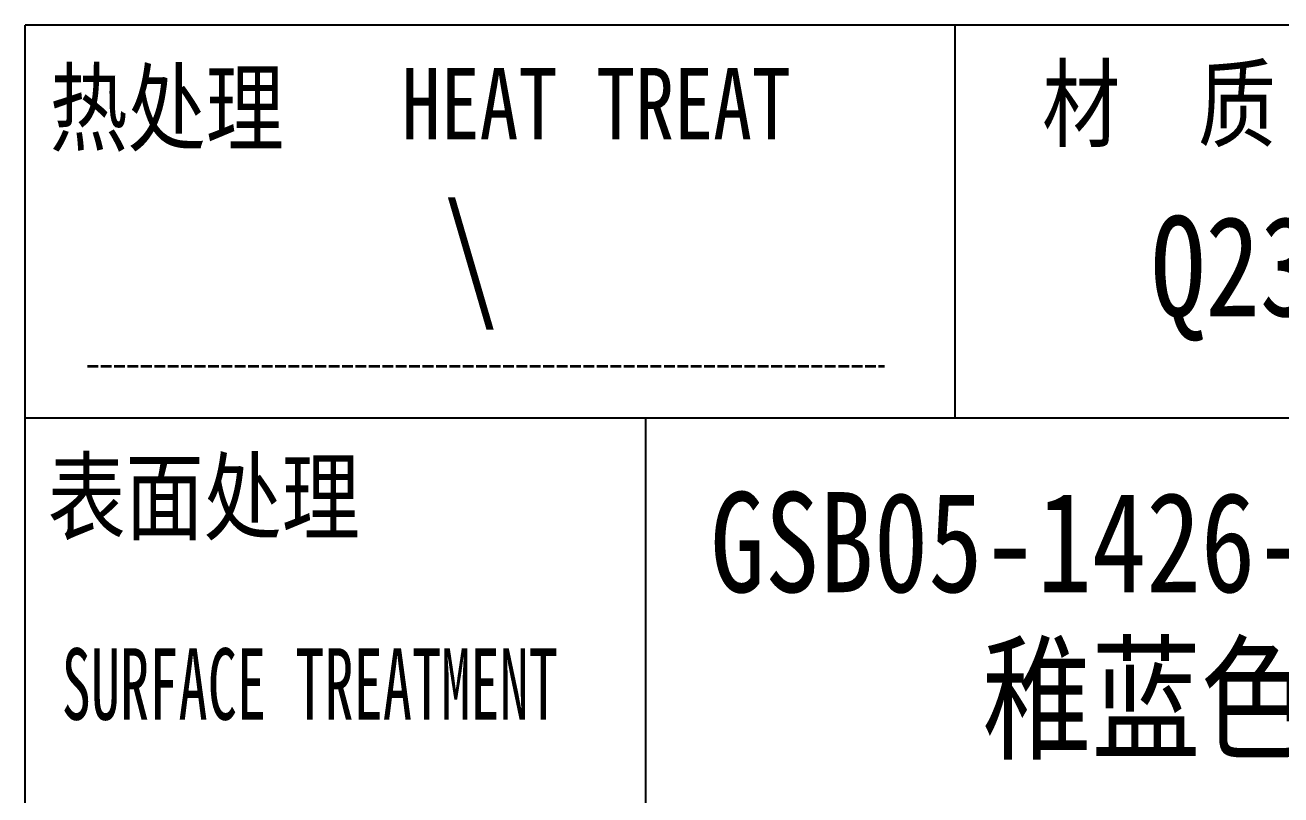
# Model space of a CAD drawing. Header units: millimetres. Extents: x 1333 to 190452, y -42879 to -5704.
# Drawn here: x 187913 to 188088.5, y -17636.5 to -17528.8 of the extents above; entities that cross this region are included whole.
import ezdxf
from ezdxf.enums import TextEntityAlignment as Align

# ---------------------------------------------------------------- set-up
doc = ezdxf.new("R2010")
doc.units = ezdxf.units.MM
doc.header["$LTSCALE"] = 0.5
doc.linetypes.add('AM_ISO02W050x2', pattern=[3.75, 3, -0.75])
for name, color, linetype in [('图\\M+19E79\\M+195B6\\M+18E9A', 7, 'Continuous'), ('材质', 7, 'Continuous'), ('表面处理', 7, 'Continuous')]:
    doc.layers.add(name, color=color, linetype=linetype)
for name, color, linetype, lineweight in [('图框', 7, 'Continuous', 18), ('热处理', 7, 'Continuous', 20), ('粗虚线', 6, 'AM_ISO02W050x2', 35)]:
    doc.layers.add(name, color=color, linetype=linetype, lineweight=lineweight)
doc.styles.add('国标', font='simfang.ttf', dxfattribs={"width": 0.8})

# ---------------------------------------------------------------- blocks, each defined once
blk = doc.blocks.new('GZDEH零件A3图框V01版')
at = {"layer": '图\\M+19E79\\M+195B6\\M+18E9A', "color": 7}
blk.add_line((3272.49, -1788.461), (3092.49, -1788.461), dxfattribs=at)
at = {"layer": '图\\M+19E79\\M+195B6\\M+18E9A', "color": 9}
for p, q in [((3272.49, -1788.461), (3092.49, -1788.461)), ((3124.99, -1788.461), (3124.99, -1802.211)), ((3181.99, -1802.211), (3092.49, -1802.211)), ((3114.17, -1802.211), (3114.17, -1815.961))]:
    blk.add_line(p, q, dxfattribs=at)
at = {"layer": '图\\M+19E79\\M+195B6\\M+18E9A', "color": 9, "linetype": 'Continuous'}
blk.add_line((3092.49, -1832.961), (3092.49, -1788.461), dxfattribs=at)
at = {"layer": '图\\M+19E79\\M+195B6\\M+18E9A', "color": 9, "style": '国标'}
for s, width, p in [('热处理', 0.8, (3093.349, -1792.606)), ('材  质', 0.8, (3128.037, -1792.46)), ('表面处理', 0.8, (3093.275, -1806.208)), ('SURFACE TREATMENT', 0.6, (3093.768, -1812.752))]:
    blk.add_text(s, height=2.5, dxfattribs=dict(at, width=width)).set_placement(p)
at = {"layer": '图\\M+19E79\\M+195B6\\M+18E9A', "color": 9, "style": '国标', "width": 0.8}
blk.add_text('HEAT TREAT', height=2.5, dxfattribs=at).set_placement((3112.454, -1792.456), align=Align.CENTER)
blk = doc.blocks.new('DEH A3')
at = {"layer": '图框'}
blk.add_blockref('GZDEH零件A3图框V01版', (-2857.49, 1846.461), dxfattribs=at)

msp = doc.modelspace()

# ---------------------------------------------------------------- linework, layer by layer
at = {"layer": '粗虚线'}
msp.add_line((187921.659, -17576.563), (188033.103, -17576.563), dxfattribs=at)

# ---------------------------------------------------------------- block references
at = {"layer": '图框', "xscale": 4, "yscale": 4, "zscale": 4}
msp.add_blockref('DEH A3', (186972.96, -17760.849), dxfattribs=at)

# ---------------------------------------------------------------- texts
at = {"layer": '材质', "color": 3, "style": '国标', "width": 0.8}
msp.add_text('Q235', height=14, dxfattribs=at).set_placement((188085.592, -17569.569), align=Align.CENTER)
at = {"layer": '热处理', "color": 3, "style": '国标', "width": 0.8}
msp.add_text('\\', height=14, dxfattribs=at).set_placement((187975.279, -17568.064), align=Align.CENTER)
at = {"layer": '表面处理', "color": 3, "style": '国标', "width": 0.8}
for s, p in [('GSB05-1426-2001--B06', (188084.949, -17608.171)), ('稚蓝色烤漆', (188084.949, -17630.076))]:
    msp.add_text(s, height=14, dxfattribs=at).set_placement(p, align=Align.CENTER)

doc.saveas('drawing.dxf')
